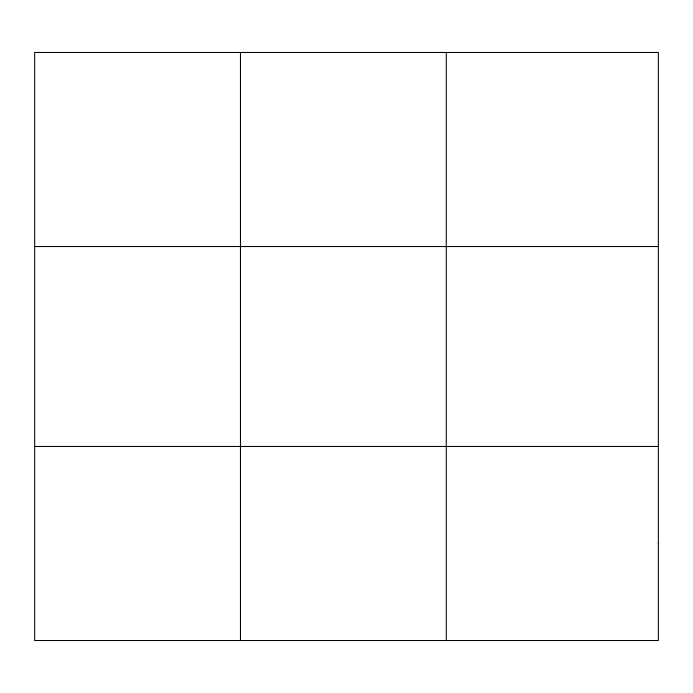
<?xml version="1.0" encoding="UTF-8"?>
<svg xmlns="http://www.w3.org/2000/svg" width="693" height="693" viewBox="0 0 693 693"><rect width="100%" height="100%" fill="white"/><g stroke="black" fill="none" stroke-linecap="round" stroke-linejoin="round"><path stroke-width="1.04" d="M240.471 640.523L240.471 52.477M446.292 640.523L446.292 52.477M34.65 246.535L658.35 246.535M34.65 446.465L658.35 446.465M658.35 543.494L658.35 640.523L34.65 640.523L34.65 52.477L658.35 52.477L658.35 543.494"/></g></svg>
